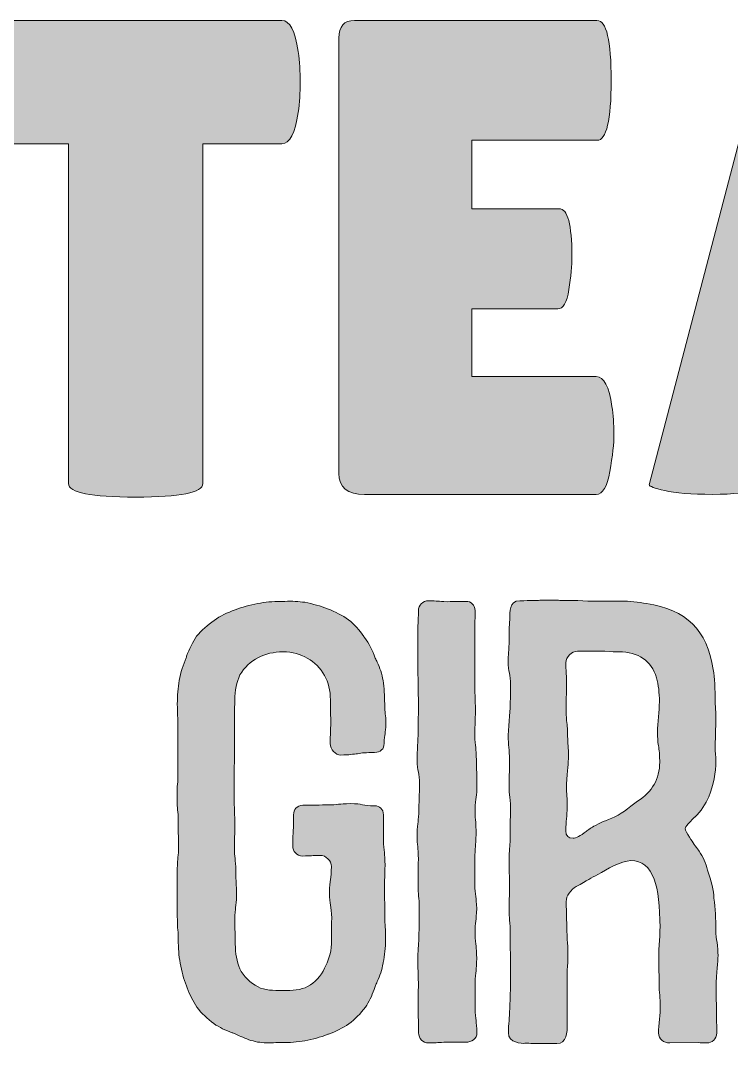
# Model space of a CAD drawing. Header units: inches. Extents: x 149 to 931, y -775 to -304.
# Drawn here: x 540 to 746.2, y -775.1 to -478 of the extents above; entities that cross this region are included whole.
import ezdxf

# ---------------------------------------------------------------- set-up
doc = ezdxf.new("R2010")
doc.units = ezdxf.units.IN
doc.header["$MEASUREMENT"] = 0
doc.layers.add('Layer 1', color=7, linetype='Continuous')

# ---------------------------------------------------------------- blocks, each defined once
blk = doc.blocks.new('block 3')
at = {"layer": 'Layer 1', "true_color": 0xce0100}
h = blk.add_hatch(color=12, dxfattribs=at)
h.dxf.hatch_style = 2
edge = h.paths.add_edge_path()
edge.add_spline(control_points=[(592.84, -612.39), (592.84, -615.01), (586.36, -616.32), (573.39, -616.32), (560.43, -616.32), (553.95, -615.01), (553.95, -612.39), (553.95, -612.39), (553.95, -513.78), (553.95, -513.78), (553.95, -513.78), (530.37, -513.78), (530.37, -513.78), (528.14, -513.78), (526.57, -510.77), (525.66, -504.75), (525.27, -501.87), (525.07, -498.92), (525.07, -495.91), (525.07, -492.89), (525.27, -489.95), (525.66, -487.07), (526.57, -481.05), (528.14, -478.03), (530.37, -478.03), (530.37, -478.03), (615.82, -478.03), (615.82, -478.03), (618.05, -478.03), (619.62, -481.05), (620.53, -487.07), (620.93, -489.95), (621.12, -492.89), (621.12, -495.91), (621.12, -498.92), (620.93, -501.87), (620.53, -504.75), (619.62, -510.77), (618.05, -513.78), (615.82, -513.78), (615.82, -513.78), (592.84, -513.78), (592.84, -513.78), (592.84, -513.78), (592.84, -612.39), (592.84, -612.39)], knot_values=[0, 0, 0, 0, 1, 1, 1, 2, 2, 2, 3, 3, 3, 4, 4, 4, 5, 5, 5, 6, 6, 6, 7, 7, 7, 8, 8, 8, 9, 9, 9, 10, 10, 10, 11, 11, 11, 12, 12, 12, 13, 13, 13, 14, 14, 14, 15, 15, 15, 15], degree=3, periodic=1)
h = blk.add_hatch(color=12, dxfattribs=at)
h.dxf.hatch_style = 2
edge = h.paths.add_edge_path()
edge.add_spline(control_points=[(696.16, -532.64), (698.64, -532.64), (699.89, -537.23), (699.89, -546.39), (699.89, -549.14), (699.6, -552.38), (699.01, -556.11), (698.42, -559.84), (697.33, -561.71), (695.77, -561.71), (695.77, -561.71), (670.82, -561.71), (670.82, -561.71), (670.82, -561.71), (670.82, -581.35), (670.82, -581.35), (670.82, -581.35), (706.96, -581.35), (706.96, -581.35), (709.19, -581.35), (710.69, -584.24), (711.48, -590), (711.87, -592.49), (712.07, -595.14), (712.07, -597.95), (712.07, -600.77), (711.68, -604.4), (710.89, -608.85), (710.1, -613.31), (708.79, -615.53), (706.96, -615.53), (706.96, -615.53), (639.78, -615.53), (639.78, -615.53), (634.8, -615.53), (632.32, -613.5), (632.32, -609.44), (632.32, -609.44), (632.32, -483.14), (632.32, -483.14), (632.32, -479.74), (633.82, -478.03), (636.84, -478.03), (636.84, -478.03), (707.16, -478.03), (707.16, -478.03), (709.91, -478.03), (711.28, -483.83), (711.28, -495.42), (711.28, -507), (709.91, -512.8), (707.16, -512.8), (707.16, -512.8), (670.82, -512.8), (670.82, -512.8), (670.82, -512.8), (670.82, -532.64), (670.82, -532.64), (670.82, -532.64), (696.16, -532.64), (696.16, -532.64)], knot_values=[0, 0, 0, 0, 1, 1, 1, 2, 2, 2, 3, 3, 3, 4, 4, 4, 5, 5, 5, 6, 6, 6, 7, 7, 7, 8, 8, 8, 9, 9, 9, 10, 10, 10, 11, 11, 11, 12, 12, 12, 13, 13, 13, 14, 14, 14, 15, 15, 15, 16, 16, 16, 17, 17, 17, 18, 18, 18, 19, 19, 19, 20, 20, 20, 20], degree=3, periodic=1)
h = blk.add_hatch(color=12, dxfattribs=at)
h.dxf.hatch_style = 2
edge = h.paths.add_edge_path()
edge.add_spline(control_points=[(821.48, -615.92), (810.09, -615.92), (803.93, -614.09), (803.02, -610.43), (803.02, -610.43), (796.53, -585.09), (796.53, -585.09), (796.53, -585.09), (765.3, -585.09), (765.3, -585.09), (765.3, -585.09), (759.61, -609.44), (759.61, -609.44), (758.82, -613.5), (752.53, -615.53), (740.75, -615.53), (734.46, -615.53), (729.81, -615.17), (726.8, -614.45), (723.79, -613.73), (722.28, -613.17), (722.28, -612.78), (722.28, -612.78), (757.05, -479.8), (757.05, -479.8), (757.05, -478.75), (766.02, -478.23), (783.96, -478.23), (801.9, -478.23), (810.87, -478.75), (810.87, -479.8), (810.87, -479.8), (844.85, -612.98), (844.85, -612.98), (844.85, -613.9), (841.84, -614.62), (835.82, -615.14), (829.79, -615.66), (825.02, -615.92), (821.48, -615.92)], knot_values=[0, 0, 0, 0, 1, 1, 1, 2, 2, 2, 3, 3, 3, 4, 4, 4, 5, 5, 5, 6, 6, 6, 7, 7, 7, 8, 8, 8, 9, 9, 9, 10, 10, 10, 11, 11, 11, 12, 12, 12, 13, 13, 13, 13], degree=3, periodic=1)
h.paths.add_polyline_path([(770.21, -560.14), (790.84, -560.14), (782, -519.48), (780.82, -519.48)])
at = {"layer": 'Layer 1', "lineweight": 0}
for points, knots in [([(592.84, -612.39), (592.84, -615.01), (586.36, -616.32), (573.39, -616.32), (560.43, -616.32), (553.95, -615.01), (553.95, -612.39), (553.95, -612.39), (553.95, -513.78), (553.95, -513.78), (553.95, -513.78), (530.37, -513.78), (530.37, -513.78), (528.14, -513.78), (526.57, -510.77), (525.66, -504.75), (525.27, -501.87), (525.07, -498.92), (525.07, -495.91), (525.07, -492.89), (525.27, -489.95), (525.66, -487.07), (526.57, -481.05), (528.14, -478.03), (530.37, -478.03), (530.37, -478.03), (615.82, -478.03), (615.82, -478.03), (618.05, -478.03), (619.62, -481.05), (620.53, -487.07), (620.93, -489.95), (621.12, -492.89), (621.12, -495.91), (621.12, -498.92), (620.93, -501.87), (620.53, -504.75), (619.62, -510.77), (618.05, -513.78), (615.82, -513.78), (615.82, -513.78), (592.84, -513.78), (592.84, -513.78), (592.84, -513.78), (592.84, -612.39), (592.84, -612.39)], [0, 0, 0, 0, 1, 1, 1, 2, 2, 2, 3, 3, 3, 4, 4, 4, 5, 5, 5, 6, 6, 6, 7, 7, 7, 8, 8, 8, 9, 9, 9, 10, 10, 10, 11, 11, 11, 12, 12, 12, 13, 13, 13, 14, 14, 14, 15, 15, 15, 15]), ([(696.16, -532.64), (698.64, -532.64), (699.89, -537.23), (699.89, -546.39), (699.89, -549.14), (699.6, -552.38), (699.01, -556.11), (698.42, -559.84), (697.33, -561.71), (695.77, -561.71), (695.77, -561.71), (670.82, -561.71), (670.82, -561.71), (670.82, -561.71), (670.82, -581.35), (670.82, -581.35), (670.82, -581.35), (706.96, -581.35), (706.96, -581.35), (709.19, -581.35), (710.69, -584.24), (711.48, -590), (711.87, -592.49), (712.07, -595.14), (712.07, -597.95), (712.07, -600.77), (711.68, -604.4), (710.89, -608.85), (710.1, -613.31), (708.79, -615.53), (706.96, -615.53), (706.96, -615.53), (639.78, -615.53), (639.78, -615.53), (634.8, -615.53), (632.32, -613.5), (632.32, -609.44), (632.32, -609.44), (632.32, -483.14), (632.32, -483.14), (632.32, -479.74), (633.82, -478.03), (636.84, -478.03), (636.84, -478.03), (707.16, -478.03), (707.16, -478.03), (709.91, -478.03), (711.28, -483.83), (711.28, -495.42), (711.28, -507), (709.91, -512.8), (707.16, -512.8), (707.16, -512.8), (670.82, -512.8), (670.82, -512.8), (670.82, -512.8), (670.82, -532.64), (670.82, -532.64), (670.82, -532.64), (696.16, -532.64), (696.16, -532.64)], [0, 0, 0, 0, 1, 1, 1, 2, 2, 2, 3, 3, 3, 4, 4, 4, 5, 5, 5, 6, 6, 6, 7, 7, 7, 8, 8, 8, 9, 9, 9, 10, 10, 10, 11, 11, 11, 12, 12, 12, 13, 13, 13, 14, 14, 14, 15, 15, 15, 16, 16, 16, 17, 17, 17, 18, 18, 18, 19, 19, 19, 20, 20, 20, 20]), ([(821.48, -615.92), (810.09, -615.92), (803.93, -614.09), (803.02, -610.43), (803.02, -610.43), (796.53, -585.09), (796.53, -585.09), (796.53, -585.09), (765.3, -585.09), (765.3, -585.09), (765.3, -585.09), (759.61, -609.44), (759.61, -609.44), (758.82, -613.5), (752.53, -615.53), (740.75, -615.53), (734.46, -615.53), (729.81, -615.17), (726.8, -614.45), (723.79, -613.73), (722.28, -613.17), (722.28, -612.78), (722.28, -612.78), (757.05, -479.8), (757.05, -479.8), (757.05, -478.75), (766.02, -478.23), (783.96, -478.23), (801.9, -478.23), (810.87, -478.75), (810.87, -479.8), (810.87, -479.8), (844.85, -612.98), (844.85, -612.98), (844.85, -613.9), (841.84, -614.62), (835.82, -615.14), (829.79, -615.66), (825.02, -615.92), (821.48, -615.92)], [0, 0, 0, 0, 1, 1, 1, 2, 2, 2, 3, 3, 3, 4, 4, 4, 5, 5, 5, 6, 6, 6, 7, 7, 7, 8, 8, 8, 9, 9, 9, 10, 10, 10, 11, 11, 11, 12, 12, 12, 13, 13, 13, 13])]:
    blk.add_open_spline(points, degree=3, knots=knots, dxfattribs=at)
blk = doc.blocks.new('block 5')
at = {"layer": 'Layer 1', "true_color": 0xffffff}
h = blk.add_hatch(color=7, dxfattribs=at)
h.dxf.hatch_style = 2
edge = h.paths.add_edge_path()
edge.add_spline(control_points=[(585.74, -710.5), (585.74, -708.78), (585.65, -707.88), (585.56, -707.07), (585.47, -706.34), (585.38, -705.44), (585.38, -703.72), (585.38, -702), (585.47, -701.1), (585.47, -700.28), (585.56, -699.47), (585.65, -698.57), (585.65, -696.85), (585.65, -696.85), (585.65, -693.41), (585.65, -693.41), (585.65, -693.41), (585.65, -690.07), (585.65, -690.07), (585.65, -690.07), (585.65, -686.63), (585.65, -686.63), (585.65, -686.63), (585.65, -683.19), (585.65, -683.19), (585.65, -681.48), (585.56, -680.57), (585.56, -679.76), (585.56, -678.95), (585.47, -678.13), (585.47, -676.32), (585.47, -673.88), (585.65, -671.62), (586.02, -669.54), (586.47, -667.1), (587.19, -664.93), (588, -662.94), (588.09, -662.85), (588.09, -662.67), (588.18, -662.49), (588.91, -660.41), (589.9, -658.42), (591.08, -656.71), (592.52, -654.99), (594.24, -653.45), (596.14, -652.09), (597.95, -650.83), (599.94, -649.83), (602.2, -649.02), (604.28, -648.21), (606.45, -647.66), (608.8, -647.21), (610.88, -646.76), (613.14, -646.58), (615.58, -646.58), (615.58, -646.58), (616.66, -646.58), (616.66, -646.58), (618.74, -646.49), (620.64, -646.58), (622.45, -646.85), (624.8, -647.3), (626.97, -647.94), (629.05, -648.75), (631.31, -649.56), (633.3, -650.65), (635.11, -651.91), (636.82, -653.27), (638.27, -654.9), (639.54, -656.8), (639.63, -656.88), (639.63, -656.98), (639.72, -657.07), (641.08, -658.78), (642.07, -660.77), (642.88, -663.03), (643.06, -663.4), (643.25, -663.76), (643.43, -664.21), (644.24, -665.84), (644.78, -667.64), (645.14, -669.54), (645.41, -671.62), (645.6, -673.88), (645.6, -676.32), (645.6, -677.77), (645.69, -678.59), (645.78, -679.22), (645.87, -679.94), (645.96, -680.66), (645.96, -682.11), (645.96, -683.56), (645.78, -684.28), (645.69, -685), (645.6, -685.64), (645.41, -686.36), (645.41, -687.81), (645.41, -689.43), (644.51, -690.34), (642.61, -690.43), (640.17, -690.43), (638.91, -690.52), (637.73, -690.79), (636.55, -690.88), (635.29, -691.15), (632.85, -691.15), (631.31, -691.15), (629.77, -689.52), (629.77, -687.81), (629.77, -686.27), (629.86, -685.46), (629.86, -684.64), (629.86, -683.92), (629.96, -683.02), (629.96, -681.48), (629.96, -679.94), (629.86, -679.04), (629.86, -678.31), (629.86, -678.31), (629.86, -675.15), (629.86, -675.15), (629.86, -672.44), (629.32, -670.09), (628.15, -668.1), (626.97, -665.84), (625.34, -664.21), (623.17, -663.03), (621.19, -661.86), (618.83, -661.23), (616.12, -661.23), (613.41, -661.23), (611.06, -661.77), (608.98, -662.85), (606.72, -664.03), (604.91, -665.66), (603.64, -667.92), (602.65, -670), (602.11, -672.44), (602.11, -675.15), (602.11, -676.96), (602.11, -677.86), (602.02, -678.68), (602.02, -678.68), (602.02, -682.2), (602.02, -682.2), (602.02, -682.2), (602.02, -685.82), (602.02, -685.82), (602.02, -685.82), (602.02, -689.35), (602.02, -689.35), (602.02, -689.35), (602.02, -692.87), (602.02, -692.87), (602.02, -693.68), (601.93, -694.68), (601.93, -696.4), (601.93, -696.4), (601.93, -699.92), (601.93, -699.92), (601.93, -699.92), (601.93, -703.54), (601.93, -703.54), (601.93, -705.26), (602.02, -706.25), (602.02, -707.07), (602.11, -707.88), (602.11, -708.78), (602.11, -710.59), (602.11, -710.59), (602.11, -714.12), (602.11, -714.12), (602.02, -714.93), (602.02, -715.93), (602.02, -717.64), (602.02, -719.45), (602.11, -720.36), (602.2, -721.17), (602.29, -721.98), (602.47, -722.98), (602.47, -724.79), (602.47, -726.5), (602.47, -727.5), (602.56, -728.31), (602.56, -729.12), (602.65, -730.03), (602.65, -731.84), (602.65, -733.65), (602.47, -734.55), (602.38, -735.36), (602.29, -736.18), (602.11, -737.08), (602.11, -738.89), (602.11, -740.7), (602.11, -741.6), (602.2, -742.42), (602.2, -743.23), (602.29, -744.22), (602.29, -745.94), (602.29, -748.74), (602.74, -751.1), (603.55, -753.17), (604.73, -755.44), (606.54, -757.24), (608.89, -758.42), (610.79, -759.41), (613.32, -759.5), (616.12, -759.5), (618.74, -759.5), (621.36, -759.32), (623.26, -758.33), (625.43, -757.15), (627.06, -755.34), (628.15, -753), (629.23, -750.91), (630.13, -748.74), (630.13, -745.94), (630.13, -745.94), (630.13, -742.24), (630.13, -742.24), (630.13, -741.24), (630.23, -740.34), (630.23, -738.44), (630.23, -736.63), (629.96, -735.55), (629.86, -734.73), (629.77, -733.92), (629.59, -732.83), (629.59, -731.02), (629.59, -729.12), (629.77, -728.22), (629.86, -727.23), (629.96, -726.41), (630.13, -725.33), (630.13, -723.52), (630.13, -721.8), (628.6, -720.26), (626.88, -720.26), (625.7, -720.26), (624.98, -720.36), (624.35, -720.36), (623.72, -720.36), (622.99, -720.45), (621.82, -720.45), (620.1, -720.45), (618.93, -719.09), (618.93, -717.55), (618.93, -715.47), (619.01, -714.3), (619.1, -713.3), (619.1, -712.13), (619.2, -710.95), (619.2, -708.51), (619.2, -706.88), (620.1, -705.98), (621.82, -705.71), (621.82, -705.71), (625.25, -705.71), (625.25, -705.71), (626.07, -705.71), (626.97, -705.62), (628.69, -705.62), (630.5, -705.62), (631.4, -705.53), (632.22, -705.44), (633.03, -705.35), (633.93, -705.26), (635.65, -705.26), (637.46, -705.26), (638.36, -705.35), (639.18, -705.62), (639.99, -705.71), (640.89, -705.89), (642.61, -705.89), (644.24, -705.89), (645.14, -706.79), (645.24, -708.51), (645.24, -708.51), (645.24, -712.13), (645.24, -712.13), (645.24, -712.13), (645.24, -715.74), (645.24, -715.74), (645.24, -717.55), (645.41, -718.46), (645.51, -719.45), (645.6, -720.26), (645.69, -721.26), (645.69, -723.07), (645.69, -724.88), (645.69, -725.69), (645.6, -726.69), (645.6, -727.5), (645.51, -728.49), (645.51, -730.3), (645.51, -732.11), (645.6, -732.92), (645.6, -733.92), (645.6, -733.92), (645.6, -737.44), (645.6, -737.44), (645.6, -739.25), (645.69, -740.25), (645.78, -741.06), (645.78, -742.05), (645.87, -742.87), (645.87, -744.68), (645.87, -747.03), (645.6, -749.29), (645.14, -751.37), (645.14, -751.37), (645.14, -751.55), (645.14, -751.55), (644.78, -753.45), (644.24, -755.25), (643.43, -756.88), (643.25, -757.33), (643.06, -757.7), (642.98, -758.06), (642.79, -758.42), (642.61, -758.78), (642.52, -759.14), (641.89, -761.04), (641.08, -762.76), (639.99, -764.3), (638.63, -766.2), (637.01, -767.82), (635.2, -769.18), (633.39, -770.36), (631.4, -771.35), (629.32, -772.16), (629.23, -772.16), (629.05, -772.16), (628.96, -772.25), (626.97, -773.06), (624.8, -773.61), (622.45, -774.06), (620.28, -774.42), (618.02, -774.6), (615.58, -774.6), (615.58, -774.6), (614.04, -774.6), (614.04, -774.6), (612.14, -774.69), (610.43, -774.69), (608.71, -774.42), (606.99, -774.06), (605.36, -773.52), (603.91, -772.79), (603.28, -772.52), (602.74, -772.34), (602.2, -772.07), (601.93, -771.98), (601.65, -771.8), (601.38, -771.71), (599.48, -771.08), (597.68, -770.17), (596.05, -769.09), (594.15, -767.73), (592.52, -766.1), (591.17, -764.3), (589.99, -762.58), (589.09, -760.77), (588.36, -758.69), (588.36, -758.69), (588.09, -758.15), (588.09, -758.15), (587.28, -756.07), (586.74, -753.9), (586.29, -751.55), (585.92, -749.38), (585.74, -747.12), (585.74, -744.68), (585.74, -742.96), (585.65, -742.05), (585.56, -741.33), (585.56, -740.52), (585.47, -739.61), (585.47, -737.89), (585.47, -736.18), (585.47, -735.27), (585.38, -734.46), (585.38, -734.46), (585.38, -731.02), (585.38, -731.02), (585.38, -729.31), (585.38, -728.4), (585.47, -727.59), (585.47, -727.59), (585.47, -724.15), (585.47, -724.15), (585.47, -722.43), (585.56, -721.53), (585.65, -720.81), (585.74, -719.99), (585.83, -719.09), (585.83, -717.37), (585.83, -715.65), (585.83, -714.75), (585.74, -713.94), (585.74, -713.94), (585.74, -710.5), (585.74, -710.5)], knot_values=[0, 0, 0, 0, 1, 1, 1, 2, 2, 2, 3, 3, 3, 4, 4, 4, 5, 5, 5, 6, 6, 6, 7, 7, 7, 8, 8, 8, 9, 9, 9, 10, 10, 10, 11, 11, 11, 12, 12, 12, 13, 13, 13, 14, 14, 14, 15, 15, 15, 16, 16, 16, 17, 17, 17, 18, 18, 18, 19, 19, 19, 20, 20, 20, 21, 21, 21, 22, 22, 22, 23, 23, 23, 24, 24, 24, 25, 25, 25, 26, 26, 26, 27, 27, 27, 28, 28, 28, 29, 29, 29, 30, 30, 30, 31, 31, 31, 32, 32, 32, 33, 33, 33, 34, 34, 34, 35, 35, 35, 36, 36, 36, 37, 37, 37, 38, 38, 38, 39, 39, 39, 40, 40, 40, 41, 41, 41, 42, 42, 42, 43, 43, 43, 44, 44, 44, 45, 45, 45, 46, 46, 46, 47, 47, 47, 48, 48, 48, 49, 49, 49, 50, 50, 50, 51, 51, 51, 52, 52, 52, 53, 53, 53, 54, 54, 54, 55, 55, 55, 56, 56, 56, 57, 57, 57, 58, 58, 58, 59, 59, 59, 60, 60, 60, 61, 61, 61, 62, 62, 62, 63, 63, 63, 64, 64, 64, 65, 65, 65, 66, 66, 66, 67, 67, 67, 68, 68, 68, 69, 69, 69, 70, 70, 70, 71, 71, 71, 72, 72, 72, 73, 73, 73, 74, 74, 74, 75, 75, 75, 76, 76, 76, 77, 77, 77, 78, 78, 78, 79, 79, 79, 80, 80, 80, 81, 81, 81, 82, 82, 82, 83, 83, 83, 84, 84, 84, 85, 85, 85, 86, 86, 86, 87, 87, 87, 88, 88, 88, 89, 89, 89, 90, 90, 90, 91, 91, 91, 92, 92, 92, 93, 93, 93, 94, 94, 94, 95, 95, 95, 96, 96, 96, 97, 97, 97, 98, 98, 98, 99, 99, 99, 100, 100, 100, 101, 101, 101, 102, 102, 102, 103, 103, 103, 104, 104, 104, 105, 105, 105, 106, 106, 106, 107, 107, 107, 108, 108, 108, 109, 109, 109, 110, 110, 110, 111, 111, 111, 112, 112, 112, 113, 113, 113, 114, 114, 114, 115, 115, 115, 116, 116, 116, 117, 117, 117, 118, 118, 118, 119, 119, 119, 120, 120, 120, 121, 121, 121, 122, 122, 122, 123, 123, 123, 124, 124, 124, 125, 125, 125, 126, 126, 126, 127, 127, 127, 128, 128, 128, 129, 129, 129, 130, 130, 130, 131, 131, 131, 132, 132, 132, 133, 133, 133, 134, 134, 134, 134], degree=3, periodic=1)
h = blk.add_hatch(color=7, dxfattribs=at)
h.dxf.hatch_style = 2
edge = h.paths.add_edge_path()
edge.add_spline(control_points=[(672.27, -696.12), (672.36, -697.12), (672.36, -697.93), (672.36, -699.74), (672.36, -701.55), (672.36, -702.54), (672.09, -703.36), (672, -704.17), (671.82, -705.17), (671.82, -706.97), (671.82, -708.78), (671.91, -709.78), (672, -710.59), (672, -711.4), (672.09, -712.4), (672.09, -714.21), (672.09, -715.93), (671.91, -716.92), (671.91, -717.73), (671.82, -718.73), (671.73, -719.54), (671.73, -721.35), (671.73, -721.35), (671.73, -724.97), (671.73, -724.97), (671.73, -724.97), (671.73, -728.58), (671.73, -728.58), (671.73, -730.39), (671.91, -731.21), (672, -732.2), (672.09, -733.01), (672.27, -733.92), (672.27, -735.72), (672.27, -737.53), (672.09, -738.53), (672, -739.34), (671.91, -740.15), (671.82, -741.15), (671.82, -742.96), (671.82, -744.77), (672, -745.76), (672.09, -746.58), (672.18, -747.39), (672.27, -748.38), (672.27, -750.19), (672.27, -752), (672.18, -752.9), (672.09, -753.72), (672, -754.71), (671.82, -755.53), (671.82, -757.33), (671.82, -757.33), (671.82, -760.95), (671.82, -760.95), (671.82, -760.95), (671.82, -764.57), (671.82, -764.57), (671.82, -766.38), (672, -767.37), (672.09, -768.18), (672.18, -769), (672.36, -769.99), (672.36, -771.71), (672.36, -773.43), (670.82, -774.51), (669.1, -774.51), (669.1, -774.51), (666.39, -774.51), (666.39, -774.51), (666.39, -774.51), (663.68, -774.51), (663.68, -774.51), (662.33, -774.51), (661.69, -774.51), (660.97, -774.6), (660.33, -774.6), (659.7, -774.69), (658.34, -774.69), (656.63, -774.69), (655.45, -773.43), (655.45, -771.71), (655.45, -769.9), (655.45, -768.82), (655.36, -768), (655.36, -767.19), (655.27, -766.1), (655.27, -764.57), (655.27, -764.57), (655.27, -760.77), (655.27, -760.77), (655.36, -759.96), (655.36, -759.05), (655.36, -757.33), (655.36, -755.53), (655.27, -754.53), (655.27, -753.72), (655.27, -752.9), (655.18, -751.91), (655.18, -750.1), (655.18, -748.29), (655.36, -747.48), (655.36, -746.48), (655.45, -745.67), (655.54, -744.77), (655.54, -742.96), (655.54, -741.15), (655.63, -740.15), (655.63, -739.34), (655.63, -739.34), (655.63, -735.72), (655.63, -735.72), (655.63, -733.92), (655.54, -732.92), (655.45, -732.11), (655.36, -731.29), (655.27, -730.3), (655.27, -728.49), (655.27, -728.49), (655.27, -724.88), (655.27, -724.88), (655.27, -724.06), (655.36, -723.16), (655.36, -721.35), (655.36, -719.54), (655.27, -718.55), (655.18, -717.73), (655.09, -716.92), (655, -715.93), (655, -714.12), (655, -712.31), (655.18, -711.31), (655.27, -710.5), (655.36, -709.69), (655.54, -708.69), (655.54, -706.88), (655.54, -705.07), (655.54, -704.17), (655.63, -703.36), (655.63, -702.36), (655.72, -701.55), (655.72, -699.74), (655.72, -697.93), (655.45, -696.94), (655.36, -696.12), (655.09, -695.31), (655, -694.32), (655, -692.51), (655, -690.7), (655.09, -689.89), (655.09, -688.89), (655.18, -688.08), (655.27, -687.17), (655.27, -685.37), (655.27, -685.37), (655.27, -681.75), (655.27, -681.75), (655.36, -680.93), (655.36, -679.94), (655.36, -678.13), (655.36, -678.13), (655.36, -674.52), (655.36, -674.52), (655.36, -673.7), (655.27, -672.71), (655.27, -670.9), (655.27, -669.09), (655.27, -668.19), (655.18, -667.37), (655.18, -667.37), (655.18, -663.76), (655.18, -663.76), (655.18, -663.76), (655.18, -660.14), (655.18, -660.14), (655.18, -660.14), (655.18, -656.52), (655.18, -656.52), (655.18, -654.71), (655.27, -653.72), (655.27, -652.91), (655.36, -652.09), (655.36, -651.1), (655.36, -649.29), (655.36, -647.75), (656.63, -646.4), (658.34, -646.4), (659.7, -646.4), (660.33, -646.49), (660.97, -646.49), (661.69, -646.58), (662.33, -646.67), (663.68, -646.67), (665.13, -646.67), (665.76, -646.58), (666.39, -646.58), (666.39, -646.58), (669.1, -646.58), (669.1, -646.58), (670.73, -646.58), (671.64, -647.48), (671.82, -649.29), (671.82, -651.1), (671.82, -652.09), (671.73, -652.91), (671.73, -652.91), (671.73, -656.52), (671.73, -656.52), (671.73, -656.52), (671.73, -660.14), (671.73, -660.14), (671.73, -660.14), (671.73, -663.76), (671.73, -663.76), (671.73, -663.76), (671.73, -667.37), (671.73, -667.37), (671.73, -667.37), (671.73, -670.99), (671.73, -670.99), (671.73, -672.8), (671.82, -673.61), (671.82, -674.61), (671.82, -675.42), (671.91, -676.32), (671.91, -678.13), (671.91, -679.94), (671.82, -680.93), (671.82, -681.75), (671.82, -682.56), (671.73, -683.56), (671.73, -685.37), (671.73, -687.17), (671.91, -688.17), (672, -688.98), (672.09, -689.8), (672.18, -690.79), (672.18, -692.6), (672.18, -694.41), (672.27, -695.31), (672.27, -696.12)], knot_values=[0, 0, 0, 0, 1, 1, 1, 2, 2, 2, 3, 3, 3, 4, 4, 4, 5, 5, 5, 6, 6, 6, 7, 7, 7, 8, 8, 8, 9, 9, 9, 10, 10, 10, 11, 11, 11, 12, 12, 12, 13, 13, 13, 14, 14, 14, 15, 15, 15, 16, 16, 16, 17, 17, 17, 18, 18, 18, 19, 19, 19, 20, 20, 20, 21, 21, 21, 22, 22, 22, 23, 23, 23, 24, 24, 24, 25, 25, 25, 26, 26, 26, 27, 27, 27, 28, 28, 28, 29, 29, 29, 30, 30, 30, 31, 31, 31, 32, 32, 32, 33, 33, 33, 34, 34, 34, 35, 35, 35, 36, 36, 36, 37, 37, 37, 38, 38, 38, 39, 39, 39, 40, 40, 40, 41, 41, 41, 42, 42, 42, 43, 43, 43, 44, 44, 44, 45, 45, 45, 46, 46, 46, 47, 47, 47, 48, 48, 48, 49, 49, 49, 50, 50, 50, 51, 51, 51, 52, 52, 52, 53, 53, 53, 54, 54, 54, 55, 55, 55, 56, 56, 56, 57, 57, 57, 58, 58, 58, 59, 59, 59, 60, 60, 60, 61, 61, 61, 62, 62, 62, 63, 63, 63, 64, 64, 64, 65, 65, 65, 66, 66, 66, 67, 67, 67, 68, 68, 68, 69, 69, 69, 70, 70, 70, 71, 71, 71, 72, 72, 72, 73, 73, 73, 74, 74, 74, 75, 75, 75, 76, 76, 76, 77, 77, 77, 78, 78, 78, 79, 79, 79, 80, 80, 80, 80], degree=3, periodic=1)
h = blk.add_hatch(color=7, dxfattribs=at)
h.dxf.hatch_style = 2
edge = h.paths.add_edge_path()
edge.add_spline(control_points=[(688.54, -774.87), (687.73, -774.79), (687.09, -774.79), (686.28, -774.79), (685.38, -774.87), (681.4, -774.69), (681.49, -771.8), (681.49, -768.91), (681.85, -767.64), (681.85, -764.66), (681.85, -764.66), (681.94, -761.04), (681.94, -761.04), (682.03, -760.05), (682.12, -758.15), (682.12, -755.25), (682.12, -755.25), (681.94, -740.88), (681.94, -740.88), (681.76, -738.26), (681.67, -736.63), (681.67, -735.82), (681.67, -733.83), (681.67, -732.65), (681.76, -732.2), (681.76, -732.2), (681.76, -728.58), (681.76, -728.58), (681.76, -726.59), (681.76, -725.42), (681.67, -724.97), (681.67, -721.71), (681.67, -719.81), (681.76, -719.27), (681.85, -718), (681.85, -717.1), (681.94, -716.47), (682.03, -715.83), (682.03, -714.39), (682.03, -712.04), (682.03, -712.04), (682.12, -706.97), (682.12, -706.97), (682.12, -705.98), (682.03, -704.8), (681.85, -703.36), (681.76, -702.54), (681.67, -701.37), (681.67, -699.83), (681.67, -697.84), (681.67, -696.67), (681.76, -696.21), (681.76, -696.21), (681.76, -692.6), (681.76, -692.6), (681.76, -689.43), (681.4, -688.53), (681.4, -685.37), (681.58, -681.93), (682.12, -677.32), (681.94, -676.05), (682.12, -674.43), (682.12, -673.7), (682.12, -670.99), (682.12, -667.37), (681.4, -667.37), (681.4, -663.85), (681.4, -663.21), (681.49, -661.5), (681.67, -658.78), (681.67, -658.78), (681.67, -654.44), (681.67, -654.44), (681.67, -654.44), (681.85, -651.55), (681.85, -651.55), (681.85, -649.83), (681.67, -646.4), (684.74, -646.4), (686.55, -646.4), (687.55, -646.31), (688.36, -646.31), (688.36, -646.31), (689.9, -646.31), (689.9, -646.31), (690.44, -646.22), (692.43, -646.22), (695.78, -646.22), (696.23, -646.31), (698.12, -646.31), (701.65, -646.31), (701.65, -646.31), (704.54, -646.49), (704.54, -646.49), (704.54, -646.49), (710.42, -646.49), (710.42, -646.49), (710.42, -646.49), (714.13, -646.49), (714.13, -646.49), (716.66, -646.49), (719.1, -646.76), (721.54, -647.21), (733.02, -648.93), (739.08, -654.81), (740.89, -666.38), (741.25, -668.64), (741.43, -671.8), (741.43, -676.05), (741.43, -676.05), (741.61, -679.04), (741.61, -679.04), (741.61, -679.04), (741.61, -681.3), (741.61, -681.3), (741.61, -681.3), (741.43, -688.8), (741.43, -688.8), (741.43, -690.25), (741.61, -691.6), (741.61, -692.78), (741.61, -696.31), (740.98, -699.74), (739.62, -703.27), (738.63, -705.44), (737.27, -707.43), (735.56, -709.14), (735.47, -709.14), (735.47, -709.14), (735.47, -709.23), (735.47, -709.23), (733.57, -711.13), (733.57, -711.13), (733.02, -711.77), (732.75, -712.22), (732.75, -712.49), (732.75, -713.03), (733.21, -713.85), (734.02, -715.02), (734.02, -715.02), (734.38, -715.65), (734.38, -715.65), (735.29, -717.01), (736.1, -718.19), (736.82, -719.09), (737.91, -720.63), (738.72, -722.53), (739.17, -724.6), (740.35, -727.77), (740.98, -730.48), (741.07, -732.65), (741.43, -735.72), (741.61, -738.8), (741.61, -741.78), (741.61, -743.41), (741.71, -744.68), (741.98, -745.49), (742.15, -746.94), (742.25, -748.2), (742.25, -749.29), (742.25, -751.46), (741.71, -753.63), (741.71, -759.05), (741.71, -759.05), (741.79, -766.56), (741.79, -766.56), (741.79, -766.56), (741.88, -771.8), (741.88, -771.8), (741.88, -773.52), (740.53, -774.69), (738.99, -774.69), (737.82, -774.69), (737.09, -774.69), (736.64, -774.6), (736.64, -774.6), (728.23, -774.69), (728.23, -774.69), (726.52, -774.69), (725.07, -773.52), (724.98, -771.8), (724.98, -769.36), (725.52, -766.29), (725.52, -763.84), (725.52, -762.13), (725.16, -759.5), (725.16, -757.97), (725.16, -755.71), (725.16, -754.26), (725.07, -753.72), (725.07, -753.72), (725.07, -749.56), (725.07, -749.56), (725.07, -747.75), (725.16, -746.39), (725.25, -745.4), (725.34, -744.41), (725.43, -743.05), (725.43, -741.24), (725.43, -735), (724.89, -730.3), (723.71, -727.14), (722.45, -723.61), (720.19, -721.8), (716.93, -721.8), (714.31, -721.8), (709.88, -724.33), (707.44, -725.78), (705.36, -726.86), (704.45, -727.5), (701.11, -729.31), (699.66, -730.12), (698.21, -732.11), (698.21, -733.65), (698.21, -733.65), (698.4, -741.33), (698.4, -741.33), (698.4, -741.96), (698.49, -743.77), (698.67, -746.67), (698.67, -746.67), (698.67, -748.93), (698.67, -748.93), (698.67, -751.01), (698.67, -752.36), (698.58, -752.81), (698.49, -753.27), (698.49, -753.72), (698.49, -754.35), (698.49, -754.35), (698.49, -769.54), (698.49, -769.54), (698.58, -771.17), (698.4, -775.15), (695.5, -774.87), (695.5, -774.87), (688.54, -774.87), (688.54, -774.87)], knot_values=[0, 0, 0, 0, 1, 1, 1, 2, 2, 2, 3, 3, 3, 4, 4, 4, 5, 5, 5, 6, 6, 6, 7, 7, 7, 8, 8, 8, 9, 9, 9, 10, 10, 10, 11, 11, 11, 12, 12, 12, 13, 13, 13, 14, 14, 14, 15, 15, 15, 16, 16, 16, 17, 17, 17, 18, 18, 18, 19, 19, 19, 20, 20, 20, 21, 21, 21, 22, 22, 22, 23, 23, 23, 24, 24, 24, 25, 25, 25, 26, 26, 26, 27, 27, 27, 28, 28, 28, 29, 29, 29, 30, 30, 30, 31, 31, 31, 32, 32, 32, 33, 33, 33, 34, 34, 34, 35, 35, 35, 36, 36, 36, 37, 37, 37, 38, 38, 38, 39, 39, 39, 40, 40, 40, 41, 41, 41, 42, 42, 42, 43, 43, 43, 44, 44, 44, 45, 45, 45, 46, 46, 46, 47, 47, 47, 48, 48, 48, 49, 49, 49, 50, 50, 50, 51, 51, 51, 52, 52, 52, 53, 53, 53, 54, 54, 54, 55, 55, 55, 56, 56, 56, 57, 57, 57, 58, 58, 58, 59, 59, 59, 60, 60, 60, 61, 61, 61, 62, 62, 62, 63, 63, 63, 64, 64, 64, 65, 65, 65, 66, 66, 66, 67, 67, 67, 68, 68, 68, 69, 69, 69, 70, 70, 70, 71, 71, 71, 72, 72, 72, 73, 73, 73, 74, 74, 74, 75, 75, 75, 76, 76, 76, 77, 77, 77, 78, 78, 78, 79, 79, 79, 79], degree=3, periodic=1)
edge = h.paths.add_edge_path()
edge.add_spline(control_points=[(704, -713.3), (704.64, -712.85), (705.54, -712.22), (706.71, -711.59), (708.25, -710.77), (709.24, -710.32), (709.61, -710.23), (712.05, -709.41), (714.49, -708.06), (716.93, -705.98), (716.93, -705.98), (718.92, -704.53), (718.92, -704.53), (723.17, -701.91), (725.34, -698.11), (725.34, -693.23), (725.34, -691.78), (725.25, -690.34), (725.07, -688.89), (724.8, -687.81), (724.71, -686.36), (724.71, -684.46), (724.71, -681.93), (725.25, -678.31), (725.25, -675.69), (725.25, -673.16), (724.98, -670.81), (724.43, -668.73), (722.9, -663.76), (719.19, -661.23), (713.5, -661.23), (713.5, -661.23), (711.87, -661.23), (711.87, -661.23), (711.87, -661.23), (709.43, -661.04), (709.43, -661.04), (709.43, -661.04), (701.47, -661.04), (701.47, -661.04), (699.93, -661.04), (698.12, -662.67), (698.12, -664.39), (698.12, -665.2), (698.12, -665.93), (698.21, -666.47), (698.31, -668), (698.31, -669.63), (698.31, -671.35), (698.31, -673.25), (698.31, -674.33), (698.21, -674.79), (698.21, -674.79), (698.21, -678.31), (698.21, -678.31), (698.21, -679.85), (698.31, -681.03), (698.4, -681.75), (698.58, -683.02), (698.67, -684.92), (698.67, -687.45), (698.67, -687.45), (698.85, -690.25), (698.85, -690.25), (698.85, -690.25), (698.85, -692.24), (698.85, -692.24), (698.85, -694.41), (698.31, -696.4), (698.31, -701.37), (698.31, -701.37), (698.49, -704.17), (698.49, -704.17), (698.49, -704.17), (698.49, -706.16), (698.49, -706.16), (698.49, -709.14), (698.12, -710.23), (698.12, -713.12), (698.12, -714.57), (698.85, -715.29), (700.21, -715.29), (701.11, -715.29), (702.37, -714.66), (704, -713.3)], knot_values=[0, 0, 0, 0, 1, 1, 1, 2, 2, 2, 3, 3, 3, 4, 4, 4, 5, 5, 5, 6, 6, 6, 7, 7, 7, 8, 8, 8, 9, 9, 9, 10, 10, 10, 11, 11, 11, 12, 12, 12, 13, 13, 13, 14, 14, 14, 15, 15, 15, 16, 16, 16, 17, 17, 17, 18, 18, 18, 19, 19, 19, 20, 20, 20, 21, 21, 21, 22, 22, 22, 23, 23, 23, 24, 24, 24, 25, 25, 25, 26, 26, 26, 27, 27, 27, 28, 28, 28, 28], degree=3, periodic=1)
at = {"layer": 'Layer 1', "lineweight": 0}
for points, knots in [([(585.74, -710.5), (585.74, -708.78), (585.65, -707.88), (585.56, -707.07), (585.47, -706.34), (585.38, -705.44), (585.38, -703.72), (585.38, -702), (585.47, -701.1), (585.47, -700.28), (585.56, -699.47), (585.65, -698.57), (585.65, -696.85), (585.65, -696.85), (585.65, -693.41), (585.65, -693.41), (585.65, -693.41), (585.65, -690.07), (585.65, -690.07), (585.65, -690.07), (585.65, -686.63), (585.65, -686.63), (585.65, -686.63), (585.65, -683.19), (585.65, -683.19), (585.65, -681.48), (585.56, -680.57), (585.56, -679.76), (585.56, -678.95), (585.47, -678.13), (585.47, -676.32), (585.47, -673.88), (585.65, -671.62), (586.02, -669.54), (586.47, -667.1), (587.19, -664.93), (588, -662.94), (588.09, -662.85), (588.09, -662.67), (588.18, -662.49), (588.91, -660.41), (589.9, -658.42), (591.08, -656.71), (592.52, -654.99), (594.24, -653.45), (596.14, -652.09), (597.95, -650.83), (599.94, -649.83), (602.2, -649.02), (604.28, -648.21), (606.45, -647.66), (608.8, -647.21), (610.88, -646.76), (613.14, -646.58), (615.58, -646.58), (615.58, -646.58), (616.66, -646.58), (616.66, -646.58), (618.74, -646.49), (620.64, -646.58), (622.45, -646.85), (624.8, -647.3), (626.97, -647.94), (629.05, -648.75), (631.31, -649.56), (633.3, -650.65), (635.11, -651.91), (636.82, -653.27), (638.27, -654.9), (639.54, -656.8), (639.63, -656.88), (639.63, -656.98), (639.72, -657.07), (641.08, -658.78), (642.07, -660.77), (642.88, -663.03), (643.06, -663.4), (643.25, -663.76), (643.43, -664.21), (644.24, -665.84), (644.78, -667.64), (645.14, -669.54), (645.41, -671.62), (645.6, -673.88), (645.6, -676.32), (645.6, -677.77), (645.69, -678.59), (645.78, -679.22), (645.87, -679.94), (645.96, -680.66), (645.96, -682.11), (645.96, -683.56), (645.78, -684.28), (645.69, -685), (645.6, -685.64), (645.41, -686.36), (645.41, -687.81), (645.41, -689.43), (644.51, -690.34), (642.61, -690.43), (640.17, -690.43), (638.91, -690.52), (637.73, -690.79), (636.55, -690.88), (635.29, -691.15), (632.85, -691.15), (631.31, -691.15), (629.77, -689.52), (629.77, -687.81), (629.77, -686.27), (629.86, -685.46), (629.86, -684.64), (629.86, -683.92), (629.96, -683.02), (629.96, -681.48), (629.96, -679.94), (629.86, -679.04), (629.86, -678.31), (629.86, -678.31), (629.86, -675.15), (629.86, -675.15), (629.86, -672.44), (629.32, -670.09), (628.15, -668.1), (626.97, -665.84), (625.34, -664.21), (623.17, -663.03), (621.19, -661.86), (618.83, -661.23), (616.12, -661.23), (613.41, -661.23), (611.06, -661.77), (608.98, -662.85), (606.72, -664.03), (604.91, -665.66), (603.64, -667.92), (602.65, -670), (602.11, -672.44), (602.11, -675.15), (602.11, -676.96), (602.11, -677.86), (602.02, -678.68), (602.02, -678.68), (602.02, -682.2), (602.02, -682.2), (602.02, -682.2), (602.02, -685.82), (602.02, -685.82), (602.02, -685.82), (602.02, -689.35), (602.02, -689.35), (602.02, -689.35), (602.02, -692.87), (602.02, -692.87), (602.02, -693.68), (601.93, -694.68), (601.93, -696.4), (601.93, -696.4), (601.93, -699.92), (601.93, -699.92), (601.93, -699.92), (601.93, -703.54), (601.93, -703.54), (601.93, -705.26), (602.02, -706.25), (602.02, -707.07), (602.11, -707.88), (602.11, -708.78), (602.11, -710.59), (602.11, -710.59), (602.11, -714.12), (602.11, -714.12), (602.02, -714.93), (602.02, -715.93), (602.02, -717.64), (602.02, -719.45), (602.11, -720.36), (602.2, -721.17), (602.29, -721.98), (602.47, -722.98), (602.47, -724.79), (602.47, -726.5), (602.47, -727.5), (602.56, -728.31), (602.56, -729.12), (602.65, -730.03), (602.65, -731.84), (602.65, -733.65), (602.47, -734.55), (602.38, -735.36), (602.29, -736.18), (602.11, -737.08), (602.11, -738.89), (602.11, -740.7), (602.11, -741.6), (602.2, -742.42), (602.2, -743.23), (602.29, -744.22), (602.29, -745.94), (602.29, -748.74), (602.74, -751.1), (603.55, -753.17), (604.73, -755.44), (606.54, -757.24), (608.89, -758.42), (610.79, -759.41), (613.32, -759.5), (616.12, -759.5), (618.74, -759.5), (621.36, -759.32), (623.26, -758.33), (625.43, -757.15), (627.06, -755.34), (628.15, -753), (629.23, -750.91), (630.13, -748.74), (630.13, -745.94), (630.13, -745.94), (630.13, -742.24), (630.13, -742.24), (630.13, -741.24), (630.23, -740.34), (630.23, -738.44), (630.23, -736.63), (629.96, -735.55), (629.86, -734.73), (629.77, -733.92), (629.59, -732.83), (629.59, -731.02), (629.59, -729.12), (629.77, -728.22), (629.86, -727.23), (629.96, -726.41), (630.13, -725.33), (630.13, -723.52), (630.13, -721.8), (628.6, -720.26), (626.88, -720.26), (625.7, -720.26), (624.98, -720.36), (624.35, -720.36), (623.72, -720.36), (622.99, -720.45), (621.82, -720.45), (620.1, -720.45), (618.93, -719.09), (618.93, -717.55), (618.93, -715.47), (619.01, -714.3), (619.1, -713.3), (619.1, -712.13), (619.2, -710.95), (619.2, -708.51), (619.2, -706.88), (620.1, -705.98), (621.82, -705.71), (621.82, -705.71), (625.25, -705.71), (625.25, -705.71), (626.07, -705.71), (626.97, -705.62), (628.69, -705.62), (630.5, -705.62), (631.4, -705.53), (632.22, -705.44), (633.03, -705.35), (633.93, -705.26), (635.65, -705.26), (637.46, -705.26), (638.36, -705.35), (639.18, -705.62), (639.99, -705.71), (640.89, -705.89), (642.61, -705.89), (644.24, -705.89), (645.14, -706.79), (645.24, -708.51), (645.24, -708.51), (645.24, -712.13), (645.24, -712.13), (645.24, -712.13), (645.24, -715.74), (645.24, -715.74), (645.24, -717.55), (645.41, -718.46), (645.51, -719.45), (645.6, -720.26), (645.69, -721.26), (645.69, -723.07), (645.69, -724.88), (645.69, -725.69), (645.6, -726.69), (645.6, -727.5), (645.51, -728.49), (645.51, -730.3), (645.51, -732.11), (645.6, -732.92), (645.6, -733.92), (645.6, -733.92), (645.6, -737.44), (645.6, -737.44), (645.6, -739.25), (645.69, -740.25), (645.78, -741.06), (645.78, -742.05), (645.87, -742.87), (645.87, -744.68), (645.87, -747.03), (645.6, -749.29), (645.14, -751.37), (645.14, -751.37), (645.14, -751.55), (645.14, -751.55), (644.78, -753.45), (644.24, -755.25), (643.43, -756.88), (643.25, -757.33), (643.06, -757.7), (642.98, -758.06), (642.79, -758.42), (642.61, -758.78), (642.52, -759.14), (641.89, -761.04), (641.08, -762.76), (639.99, -764.3), (638.63, -766.2), (637.01, -767.82), (635.2, -769.18), (633.39, -770.36), (631.4, -771.35), (629.32, -772.16), (629.23, -772.16), (629.05, -772.16), (628.96, -772.25), (626.97, -773.06), (624.8, -773.61), (622.45, -774.06), (620.28, -774.42), (618.02, -774.6), (615.58, -774.6), (615.58, -774.6), (614.04, -774.6), (614.04, -774.6), (612.14, -774.69), (610.43, -774.69), (608.71, -774.42), (606.99, -774.06), (605.36, -773.52), (603.91, -772.79), (603.28, -772.52), (602.74, -772.34), (602.2, -772.07), (601.93, -771.98), (601.65, -771.8), (601.38, -771.71), (599.48, -771.08), (597.68, -770.17), (596.05, -769.09), (594.15, -767.73), (592.52, -766.1), (591.17, -764.3), (589.99, -762.58), (589.09, -760.77), (588.36, -758.69), (588.36, -758.69), (588.09, -758.15), (588.09, -758.15), (587.28, -756.07), (586.74, -753.9), (586.29, -751.55), (585.92, -749.38), (585.74, -747.12), (585.74, -744.68), (585.74, -742.96), (585.65, -742.05), (585.56, -741.33), (585.56, -740.52), (585.47, -739.61), (585.47, -737.89), (585.47, -736.18), (585.47, -735.27), (585.38, -734.46), (585.38, -734.46), (585.38, -731.02), (585.38, -731.02), (585.38, -729.31), (585.38, -728.4), (585.47, -727.59), (585.47, -727.59), (585.47, -724.15), (585.47, -724.15), (585.47, -722.43), (585.56, -721.53), (585.65, -720.81), (585.74, -719.99), (585.83, -719.09), (585.83, -717.37), (585.83, -715.65), (585.83, -714.75), (585.74, -713.94), (585.74, -713.94), (585.74, -710.5), (585.74, -710.5)], [0, 0, 0, 0, 1, 1, 1, 2, 2, 2, 3, 3, 3, 4, 4, 4, 5, 5, 5, 6, 6, 6, 7, 7, 7, 8, 8, 8, 9, 9, 9, 10, 10, 10, 11, 11, 11, 12, 12, 12, 13, 13, 13, 14, 14, 14, 15, 15, 15, 16, 16, 16, 17, 17, 17, 18, 18, 18, 19, 19, 19, 20, 20, 20, 21, 21, 21, 22, 22, 22, 23, 23, 23, 24, 24, 24, 25, 25, 25, 26, 26, 26, 27, 27, 27, 28, 28, 28, 29, 29, 29, 30, 30, 30, 31, 31, 31, 32, 32, 32, 33, 33, 33, 34, 34, 34, 35, 35, 35, 36, 36, 36, 37, 37, 37, 38, 38, 38, 39, 39, 39, 40, 40, 40, 41, 41, 41, 42, 42, 42, 43, 43, 43, 44, 44, 44, 45, 45, 45, 46, 46, 46, 47, 47, 47, 48, 48, 48, 49, 49, 49, 50, 50, 50, 51, 51, 51, 52, 52, 52, 53, 53, 53, 54, 54, 54, 55, 55, 55, 56, 56, 56, 57, 57, 57, 58, 58, 58, 59, 59, 59, 60, 60, 60, 61, 61, 61, 62, 62, 62, 63, 63, 63, 64, 64, 64, 65, 65, 65, 66, 66, 66, 67, 67, 67, 68, 68, 68, 69, 69, 69, 70, 70, 70, 71, 71, 71, 72, 72, 72, 73, 73, 73, 74, 74, 74, 75, 75, 75, 76, 76, 76, 77, 77, 77, 78, 78, 78, 79, 79, 79, 80, 80, 80, 81, 81, 81, 82, 82, 82, 83, 83, 83, 84, 84, 84, 85, 85, 85, 86, 86, 86, 87, 87, 87, 88, 88, 88, 89, 89, 89, 90, 90, 90, 91, 91, 91, 92, 92, 92, 93, 93, 93, 94, 94, 94, 95, 95, 95, 96, 96, 96, 97, 97, 97, 98, 98, 98, 99, 99, 99, 100, 100, 100, 101, 101, 101, 102, 102, 102, 103, 103, 103, 104, 104, 104, 105, 105, 105, 106, 106, 106, 107, 107, 107, 108, 108, 108, 109, 109, 109, 110, 110, 110, 111, 111, 111, 112, 112, 112, 113, 113, 113, 114, 114, 114, 115, 115, 115, 116, 116, 116, 117, 117, 117, 118, 118, 118, 119, 119, 119, 120, 120, 120, 121, 121, 121, 122, 122, 122, 123, 123, 123, 124, 124, 124, 125, 125, 125, 126, 126, 126, 127, 127, 127, 128, 128, 128, 129, 129, 129, 130, 130, 130, 131, 131, 131, 132, 132, 132, 133, 133, 133, 134, 134, 134, 134]), ([(672.27, -696.12), (672.36, -697.12), (672.36, -697.93), (672.36, -699.74), (672.36, -701.55), (672.36, -702.54), (672.09, -703.36), (672, -704.17), (671.82, -705.17), (671.82, -706.97), (671.82, -708.78), (671.91, -709.78), (672, -710.59), (672, -711.4), (672.09, -712.4), (672.09, -714.21), (672.09, -715.93), (671.91, -716.92), (671.91, -717.73), (671.82, -718.73), (671.73, -719.54), (671.73, -721.35), (671.73, -721.35), (671.73, -724.97), (671.73, -724.97), (671.73, -724.97), (671.73, -728.58), (671.73, -728.58), (671.73, -730.39), (671.91, -731.21), (672, -732.2), (672.09, -733.01), (672.27, -733.92), (672.27, -735.72), (672.27, -737.53), (672.09, -738.53), (672, -739.34), (671.91, -740.15), (671.82, -741.15), (671.82, -742.96), (671.82, -744.77), (672, -745.76), (672.09, -746.58), (672.18, -747.39), (672.27, -748.38), (672.27, -750.19), (672.27, -752), (672.18, -752.9), (672.09, -753.72), (672, -754.71), (671.82, -755.53), (671.82, -757.33), (671.82, -757.33), (671.82, -760.95), (671.82, -760.95), (671.82, -760.95), (671.82, -764.57), (671.82, -764.57), (671.82, -766.38), (672, -767.37), (672.09, -768.18), (672.18, -769), (672.36, -769.99), (672.36, -771.71), (672.36, -773.43), (670.82, -774.51), (669.1, -774.51), (669.1, -774.51), (666.39, -774.51), (666.39, -774.51), (666.39, -774.51), (663.68, -774.51), (663.68, -774.51), (662.33, -774.51), (661.69, -774.51), (660.97, -774.6), (660.33, -774.6), (659.7, -774.69), (658.34, -774.69), (656.63, -774.69), (655.45, -773.43), (655.45, -771.71), (655.45, -769.9), (655.45, -768.82), (655.36, -768), (655.36, -767.19), (655.27, -766.1), (655.27, -764.57), (655.27, -764.57), (655.27, -760.77), (655.27, -760.77), (655.36, -759.96), (655.36, -759.05), (655.36, -757.33), (655.36, -755.53), (655.27, -754.53), (655.27, -753.72), (655.27, -752.9), (655.18, -751.91), (655.18, -750.1), (655.18, -748.29), (655.36, -747.48), (655.36, -746.48), (655.45, -745.67), (655.54, -744.77), (655.54, -742.96), (655.54, -741.15), (655.63, -740.15), (655.63, -739.34), (655.63, -739.34), (655.63, -735.72), (655.63, -735.72), (655.63, -733.92), (655.54, -732.92), (655.45, -732.11), (655.36, -731.29), (655.27, -730.3), (655.27, -728.49), (655.27, -728.49), (655.27, -724.88), (655.27, -724.88), (655.27, -724.06), (655.36, -723.16), (655.36, -721.35), (655.36, -719.54), (655.27, -718.55), (655.18, -717.73), (655.09, -716.92), (655, -715.93), (655, -714.12), (655, -712.31), (655.18, -711.31), (655.27, -710.5), (655.36, -709.69), (655.54, -708.69), (655.54, -706.88), (655.54, -705.07), (655.54, -704.17), (655.63, -703.36), (655.63, -702.36), (655.72, -701.55), (655.72, -699.74), (655.72, -697.93), (655.45, -696.94), (655.36, -696.12), (655.09, -695.31), (655, -694.32), (655, -692.51), (655, -690.7), (655.09, -689.89), (655.09, -688.89), (655.18, -688.08), (655.27, -687.17), (655.27, -685.37), (655.27, -685.37), (655.27, -681.75), (655.27, -681.75), (655.36, -680.93), (655.36, -679.94), (655.36, -678.13), (655.36, -678.13), (655.36, -674.52), (655.36, -674.52), (655.36, -673.7), (655.27, -672.71), (655.27, -670.9), (655.27, -669.09), (655.27, -668.19), (655.18, -667.37), (655.18, -667.37), (655.18, -663.76), (655.18, -663.76), (655.18, -663.76), (655.18, -660.14), (655.18, -660.14), (655.18, -660.14), (655.18, -656.52), (655.18, -656.52), (655.18, -654.71), (655.27, -653.72), (655.27, -652.91), (655.36, -652.09), (655.36, -651.1), (655.36, -649.29), (655.36, -647.75), (656.63, -646.4), (658.34, -646.4), (659.7, -646.4), (660.33, -646.49), (660.97, -646.49), (661.69, -646.58), (662.33, -646.67), (663.68, -646.67), (665.13, -646.67), (665.76, -646.58), (666.39, -646.58), (666.39, -646.58), (669.1, -646.58), (669.1, -646.58), (670.73, -646.58), (671.64, -647.48), (671.82, -649.29), (671.82, -651.1), (671.82, -652.09), (671.73, -652.91), (671.73, -652.91), (671.73, -656.52), (671.73, -656.52), (671.73, -656.52), (671.73, -660.14), (671.73, -660.14), (671.73, -660.14), (671.73, -663.76), (671.73, -663.76), (671.73, -663.76), (671.73, -667.37), (671.73, -667.37), (671.73, -667.37), (671.73, -670.99), (671.73, -670.99), (671.73, -672.8), (671.82, -673.61), (671.82, -674.61), (671.82, -675.42), (671.91, -676.32), (671.91, -678.13), (671.91, -679.94), (671.82, -680.93), (671.82, -681.75), (671.82, -682.56), (671.73, -683.56), (671.73, -685.37), (671.73, -687.17), (671.91, -688.17), (672, -688.98), (672.09, -689.8), (672.18, -690.79), (672.18, -692.6), (672.18, -694.41), (672.27, -695.31), (672.27, -696.12)], [0, 0, 0, 0, 1, 1, 1, 2, 2, 2, 3, 3, 3, 4, 4, 4, 5, 5, 5, 6, 6, 6, 7, 7, 7, 8, 8, 8, 9, 9, 9, 10, 10, 10, 11, 11, 11, 12, 12, 12, 13, 13, 13, 14, 14, 14, 15, 15, 15, 16, 16, 16, 17, 17, 17, 18, 18, 18, 19, 19, 19, 20, 20, 20, 21, 21, 21, 22, 22, 22, 23, 23, 23, 24, 24, 24, 25, 25, 25, 26, 26, 26, 27, 27, 27, 28, 28, 28, 29, 29, 29, 30, 30, 30, 31, 31, 31, 32, 32, 32, 33, 33, 33, 34, 34, 34, 35, 35, 35, 36, 36, 36, 37, 37, 37, 38, 38, 38, 39, 39, 39, 40, 40, 40, 41, 41, 41, 42, 42, 42, 43, 43, 43, 44, 44, 44, 45, 45, 45, 46, 46, 46, 47, 47, 47, 48, 48, 48, 49, 49, 49, 50, 50, 50, 51, 51, 51, 52, 52, 52, 53, 53, 53, 54, 54, 54, 55, 55, 55, 56, 56, 56, 57, 57, 57, 58, 58, 58, 59, 59, 59, 60, 60, 60, 61, 61, 61, 62, 62, 62, 63, 63, 63, 64, 64, 64, 65, 65, 65, 66, 66, 66, 67, 67, 67, 68, 68, 68, 69, 69, 69, 70, 70, 70, 71, 71, 71, 72, 72, 72, 73, 73, 73, 74, 74, 74, 75, 75, 75, 76, 76, 76, 77, 77, 77, 78, 78, 78, 79, 79, 79, 80, 80, 80, 80]), ([(688.54, -774.87), (687.73, -774.79), (687.09, -774.79), (686.28, -774.79), (685.38, -774.87), (681.4, -774.69), (681.49, -771.8), (681.49, -768.91), (681.85, -767.64), (681.85, -764.66), (681.85, -764.66), (681.94, -761.04), (681.94, -761.04), (682.03, -760.05), (682.12, -758.15), (682.12, -755.25), (682.12, -755.25), (681.94, -740.88), (681.94, -740.88), (681.76, -738.26), (681.67, -736.63), (681.67, -735.82), (681.67, -733.83), (681.67, -732.65), (681.76, -732.2), (681.76, -732.2), (681.76, -728.58), (681.76, -728.58), (681.76, -726.59), (681.76, -725.42), (681.67, -724.97), (681.67, -721.71), (681.67, -719.81), (681.76, -719.27), (681.85, -718), (681.85, -717.1), (681.94, -716.47), (682.03, -715.83), (682.03, -714.39), (682.03, -712.04), (682.03, -712.04), (682.12, -706.97), (682.12, -706.97), (682.12, -705.98), (682.03, -704.8), (681.85, -703.36), (681.76, -702.54), (681.67, -701.37), (681.67, -699.83), (681.67, -697.84), (681.67, -696.67), (681.76, -696.21), (681.76, -696.21), (681.76, -692.6), (681.76, -692.6), (681.76, -689.43), (681.4, -688.53), (681.4, -685.37), (681.58, -681.93), (682.12, -677.32), (681.94, -676.05), (682.12, -674.43), (682.12, -673.7), (682.12, -670.99), (682.12, -667.37), (681.4, -667.37), (681.4, -663.85), (681.4, -663.21), (681.49, -661.5), (681.67, -658.78), (681.67, -658.78), (681.67, -654.44), (681.67, -654.44), (681.67, -654.44), (681.85, -651.55), (681.85, -651.55), (681.85, -649.83), (681.67, -646.4), (684.74, -646.4), (686.55, -646.4), (687.55, -646.31), (688.36, -646.31), (688.36, -646.31), (689.9, -646.31), (689.9, -646.31), (690.44, -646.22), (692.43, -646.22), (695.78, -646.22), (696.23, -646.31), (698.12, -646.31), (701.65, -646.31), (701.65, -646.31), (704.54, -646.49), (704.54, -646.49), (704.54, -646.49), (710.42, -646.49), (710.42, -646.49), (710.42, -646.49), (714.13, -646.49), (714.13, -646.49), (716.66, -646.49), (719.1, -646.76), (721.54, -647.21), (733.02, -648.93), (739.08, -654.81), (740.89, -666.38), (741.25, -668.64), (741.43, -671.8), (741.43, -676.05), (741.43, -676.05), (741.61, -679.04), (741.61, -679.04), (741.61, -679.04), (741.61, -681.3), (741.61, -681.3), (741.61, -681.3), (741.43, -688.8), (741.43, -688.8), (741.43, -690.25), (741.61, -691.6), (741.61, -692.78), (741.61, -696.31), (740.98, -699.74), (739.62, -703.27), (738.63, -705.44), (737.27, -707.43), (735.56, -709.14), (735.47, -709.14), (735.47, -709.14), (735.47, -709.23), (735.47, -709.23), (733.57, -711.13), (733.57, -711.13), (733.02, -711.77), (732.75, -712.22), (732.75, -712.49), (732.75, -713.03), (733.21, -713.85), (734.02, -715.02), (734.02, -715.02), (734.38, -715.65), (734.38, -715.65), (735.29, -717.01), (736.1, -718.19), (736.82, -719.09), (737.91, -720.63), (738.72, -722.53), (739.17, -724.6), (740.35, -727.77), (740.98, -730.48), (741.07, -732.65), (741.43, -735.72), (741.61, -738.8), (741.61, -741.78), (741.61, -743.41), (741.71, -744.68), (741.98, -745.49), (742.15, -746.94), (742.25, -748.2), (742.25, -749.29), (742.25, -751.46), (741.71, -753.63), (741.71, -759.05), (741.71, -759.05), (741.79, -766.56), (741.79, -766.56), (741.79, -766.56), (741.88, -771.8), (741.88, -771.8), (741.88, -773.52), (740.53, -774.69), (738.99, -774.69), (737.82, -774.69), (737.09, -774.69), (736.64, -774.6), (736.64, -774.6), (728.23, -774.69), (728.23, -774.69), (726.52, -774.69), (725.07, -773.52), (724.98, -771.8), (724.98, -769.36), (725.52, -766.29), (725.52, -763.84), (725.52, -762.13), (725.16, -759.5), (725.16, -757.97), (725.16, -755.71), (725.16, -754.26), (725.07, -753.72), (725.07, -753.72), (725.07, -749.56), (725.07, -749.56), (725.07, -747.75), (725.16, -746.39), (725.25, -745.4), (725.34, -744.41), (725.43, -743.05), (725.43, -741.24), (725.43, -735), (724.89, -730.3), (723.71, -727.14), (722.45, -723.61), (720.19, -721.8), (716.93, -721.8), (714.31, -721.8), (709.88, -724.33), (707.44, -725.78), (705.36, -726.86), (704.45, -727.5), (701.11, -729.31), (699.66, -730.12), (698.21, -732.11), (698.21, -733.65), (698.21, -733.65), (698.4, -741.33), (698.4, -741.33), (698.4, -741.96), (698.49, -743.77), (698.67, -746.67), (698.67, -746.67), (698.67, -748.93), (698.67, -748.93), (698.67, -751.01), (698.67, -752.36), (698.58, -752.81), (698.49, -753.27), (698.49, -753.72), (698.49, -754.35), (698.49, -754.35), (698.49, -769.54), (698.49, -769.54), (698.58, -771.17), (698.4, -775.15), (695.5, -774.87), (695.5, -774.87), (688.54, -774.87), (688.54, -774.87)], [0, 0, 0, 0, 1, 1, 1, 2, 2, 2, 3, 3, 3, 4, 4, 4, 5, 5, 5, 6, 6, 6, 7, 7, 7, 8, 8, 8, 9, 9, 9, 10, 10, 10, 11, 11, 11, 12, 12, 12, 13, 13, 13, 14, 14, 14, 15, 15, 15, 16, 16, 16, 17, 17, 17, 18, 18, 18, 19, 19, 19, 20, 20, 20, 21, 21, 21, 22, 22, 22, 23, 23, 23, 24, 24, 24, 25, 25, 25, 26, 26, 26, 27, 27, 27, 28, 28, 28, 29, 29, 29, 30, 30, 30, 31, 31, 31, 32, 32, 32, 33, 33, 33, 34, 34, 34, 35, 35, 35, 36, 36, 36, 37, 37, 37, 38, 38, 38, 39, 39, 39, 40, 40, 40, 41, 41, 41, 42, 42, 42, 43, 43, 43, 44, 44, 44, 45, 45, 45, 46, 46, 46, 47, 47, 47, 48, 48, 48, 49, 49, 49, 50, 50, 50, 51, 51, 51, 52, 52, 52, 53, 53, 53, 54, 54, 54, 55, 55, 55, 56, 56, 56, 57, 57, 57, 58, 58, 58, 59, 59, 59, 60, 60, 60, 61, 61, 61, 62, 62, 62, 63, 63, 63, 64, 64, 64, 65, 65, 65, 66, 66, 66, 67, 67, 67, 68, 68, 68, 69, 69, 69, 70, 70, 70, 71, 71, 71, 72, 72, 72, 73, 73, 73, 74, 74, 74, 75, 75, 75, 76, 76, 76, 77, 77, 77, 78, 78, 78, 79, 79, 79, 79]), ([(704, -713.3), (704.64, -712.85), (705.54, -712.22), (706.71, -711.59), (708.25, -710.77), (709.24, -710.32), (709.61, -710.23), (712.05, -709.41), (714.49, -708.06), (716.93, -705.98), (716.93, -705.98), (718.92, -704.53), (718.92, -704.53), (723.17, -701.91), (725.34, -698.11), (725.34, -693.23), (725.34, -691.78), (725.25, -690.34), (725.07, -688.89), (724.8, -687.81), (724.71, -686.36), (724.71, -684.46), (724.71, -681.93), (725.25, -678.31), (725.25, -675.69), (725.25, -673.16), (724.98, -670.81), (724.43, -668.73), (722.9, -663.76), (719.19, -661.23), (713.5, -661.23), (713.5, -661.23), (711.87, -661.23), (711.87, -661.23), (711.87, -661.23), (709.43, -661.04), (709.43, -661.04), (709.43, -661.04), (701.47, -661.04), (701.47, -661.04), (699.93, -661.04), (698.12, -662.67), (698.12, -664.39), (698.12, -665.2), (698.12, -665.93), (698.21, -666.47), (698.31, -668), (698.31, -669.63), (698.31, -671.35), (698.31, -673.25), (698.31, -674.33), (698.21, -674.79), (698.21, -674.79), (698.21, -678.31), (698.21, -678.31), (698.21, -679.85), (698.31, -681.03), (698.4, -681.75), (698.58, -683.02), (698.67, -684.92), (698.67, -687.45), (698.67, -687.45), (698.85, -690.25), (698.85, -690.25), (698.85, -690.25), (698.85, -692.24), (698.85, -692.24), (698.85, -694.41), (698.31, -696.4), (698.31, -701.37), (698.31, -701.37), (698.49, -704.17), (698.49, -704.17), (698.49, -704.17), (698.49, -706.16), (698.49, -706.16), (698.49, -709.14), (698.12, -710.23), (698.12, -713.12), (698.12, -714.57), (698.85, -715.29), (700.21, -715.29), (701.11, -715.29), (702.37, -714.66), (704, -713.3)], [0, 0, 0, 0, 1, 1, 1, 2, 2, 2, 3, 3, 3, 4, 4, 4, 5, 5, 5, 6, 6, 6, 7, 7, 7, 8, 8, 8, 9, 9, 9, 10, 10, 10, 11, 11, 11, 12, 12, 12, 13, 13, 13, 14, 14, 14, 15, 15, 15, 16, 16, 16, 17, 17, 17, 18, 18, 18, 19, 19, 19, 20, 20, 20, 21, 21, 21, 22, 22, 22, 23, 23, 23, 24, 24, 24, 25, 25, 25, 26, 26, 26, 27, 27, 27, 28, 28, 28, 28])]:
    blk.add_open_spline(points, degree=3, knots=knots, dxfattribs=at)
blk = doc.blocks.new('block 2')
at = {"layer": 'Layer 1'}
for name in ['block 3', 'block 5']:
    blk.add_blockref(name, (0, 0), dxfattribs=at)

msp = doc.modelspace()

# ---------------------------------------------------------------- block references
at = {"layer": 'Layer 1'}
msp.add_blockref('block 2', (0, 0), dxfattribs=at)

doc.saveas('drawing.dxf')
